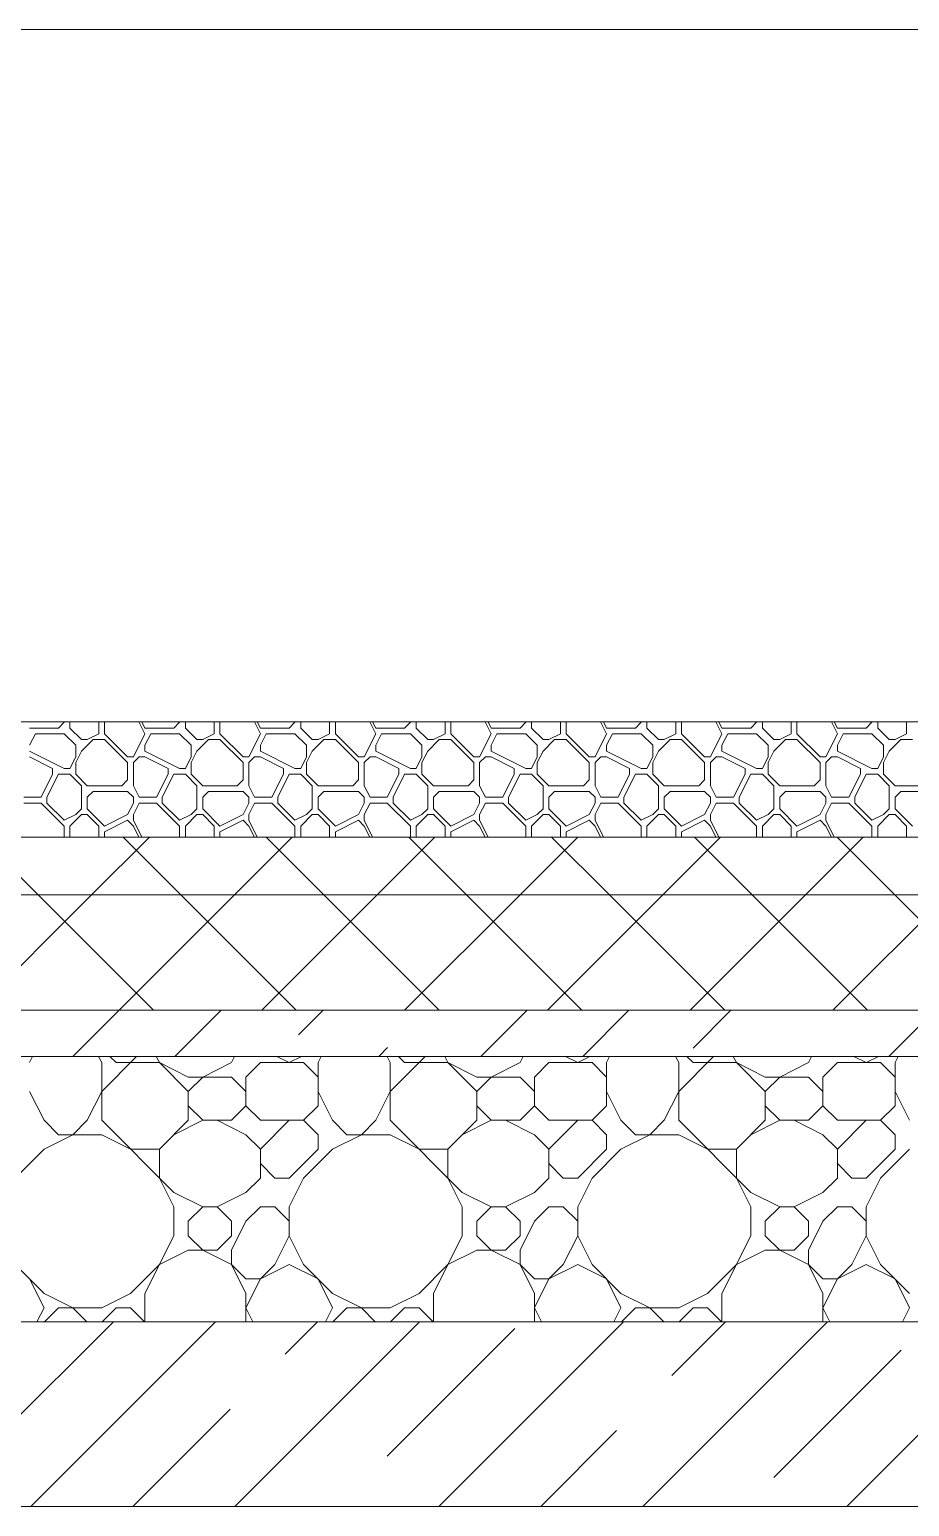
# Model space of a CAD drawing. Header units: millimetres. Extents: x 53645 to 137188, y 78097 to 135533.
# Drawn here: x 98060 to 98823, y 109600 to 110880 of the extents above; entities that cross this region are included whole.
import ezdxf

# ---------------------------------------------------------------- set-up
doc = ezdxf.new("R2010")
doc.units = ezdxf.units.MM
doc.layers.add('hatch', color=7, linetype='Continuous', lineweight=5)
doc.layers.add('Wall2', color=5, linetype='Continuous', lineweight=5)

msp = doc.modelspace()

# ---------------------------------------------------------------- linework, layer by layer
at = {"layer": 'hatch', "color": 251, "ltscale": 100}
for points in [[(98060.2, 110274.6), (98085.2, 110274.6)], [(98085.2, 110274.6), (98090.2, 110279.6)], [(98090.2, 110279.6), (98090.2, 110280)], [(98095.2, 110274.6), (98095.2, 110280)], [(98105.2, 110264.6), (98095.2, 110274.6)], [(98120.2, 110269.6), (98120.2, 110280)], [(98125.2, 110269.6), (98125.2, 110280)], [(98160.2, 110269.6), (98155, 110280)], [(98160.2, 110274.6), (98157.5, 110280)], [(98160.2, 110274.6), (98185.2, 110274.6)], [(98185.2, 110274.6), (98190.2, 110279.6)], [(98190.2, 110279.6), (98190.2, 110280)], [(98195.2, 110274.6), (98195.2, 110280)], [(98205.2, 110264.6), (98195.2, 110274.6)], [(98220.2, 110269.6), (98220.2, 110280)], [(98225.2, 110269.6), (98225.2, 110280)], [(98260.2, 110269.6), (98255, 110280)], [(98260.2, 110274.6), (98257.5, 110280)], [(98260.2, 110274.6), (98285.2, 110274.6)], [(98285.2, 110274.6), (98290.2, 110279.6)], [(98290.2, 110279.6), (98290.2, 110280)], [(98295.2, 110274.6), (98295.2, 110280)], [(98305.2, 110264.6), (98295.2, 110274.6)], [(98320.2, 110269.6), (98320.2, 110280)], [(98325.2, 110269.6), (98325.2, 110280)], [(98360.2, 110269.6), (98355, 110280)], [(98360.2, 110274.6), (98357.5, 110280)], [(98360.2, 110274.6), (98385.2, 110274.6)], [(98385.2, 110274.6), (98390.2, 110279.6)], [(98390.2, 110279.6), (98390.2, 110280)], [(98395.2, 110274.6), (98395.2, 110280)], [(98405.2, 110264.6), (98395.2, 110274.6)], [(98420.2, 110269.6), (98420.2, 110280)], [(98425.2, 110269.6), (98425.2, 110280)], [(98460.2, 110269.6), (98455, 110280)], [(98460.2, 110274.6), (98457.5, 110280)], [(98460.2, 110274.6), (98485.2, 110274.6)], [(98485.2, 110274.6), (98490.2, 110279.6)], [(98490.2, 110279.6), (98490.2, 110280)], [(98495.2, 110274.6), (98495.2, 110280)], [(98505.2, 110264.6), (98495.2, 110274.6)], [(98520.2, 110269.6), (98520.2, 110280)], [(98525.2, 110269.6), (98525.2, 110280)], [(98560.2, 110269.6), (98555, 110280)], [(98560.2, 110274.6), (98557.5, 110280)], [(98560.2, 110274.6), (98585.2, 110274.6)], [(98585.2, 110274.6), (98590.2, 110279.6)], [(98590.2, 110279.6), (98590.2, 110280)], [(98595.2, 110274.6), (98595.2, 110280)], [(98605.2, 110264.6), (98595.2, 110274.6)], [(98620.2, 110269.6), (98620.2, 110280)], [(98625.2, 110269.6), (98625.2, 110280)], [(98660.2, 110269.6), (98655, 110280)], [(98660.2, 110274.6), (98657.5, 110280)], [(98660.2, 110274.6), (98685.2, 110274.6)], [(98685.2, 110274.6), (98690.2, 110279.6)], [(98690.2, 110279.6), (98690.2, 110280)], [(98695.2, 110274.6), (98695.2, 110280)], [(98705.2, 110264.6), (98695.2, 110274.6)], [(98720.2, 110269.6), (98720.2, 110280)], [(98725.2, 110269.6), (98725.2, 110280)], [(98760.2, 110269.6), (98755, 110280)], [(98760.2, 110274.6), (98757.5, 110280)], [(98760.2, 110274.6), (98785.2, 110274.6)], [(98785.2, 110274.6), (98790.2, 110279.6)], [(98790.2, 110279.6), (98790.2, 110280)], [(98795.2, 110274.6), (98795.2, 110280)], [(98805.2, 110264.6), (98795.2, 110274.6)], [(98820.2, 110269.6), (98820.2, 110280)], [(98060.2, 110259.6), (98065.2, 110269.6)], [(98065.2, 110269.6), (98090.2, 110269.6)], [(98100.2, 110259.6), (98090.2, 110269.6)], [(98100.2, 110249.6), (98100.2, 110259.6)], [(98105.2, 110264.6), (98110.2, 110264.6)], [(98105.2, 110254.6), (98115.2, 110264.6)], [(98110.2, 110264.6), (98120.2, 110269.6)], [(98115.2, 110264.6), (98125.2, 110264.6)], [(98145.2, 110249.6), (98125.2, 110269.6)], [(98145.2, 110244.6), (98125.2, 110264.6)], [(98150.2, 110249.6), (98160.2, 110269.6)], [(98160.2, 110259.6), (98165.2, 110269.6)], [(98160.2, 110254.6), (98160.2, 110259.6)], [(98165.2, 110269.6), (98190.2, 110269.6)], [(98200.2, 110259.6), (98190.2, 110269.6)], [(98200.2, 110249.6), (98200.2, 110259.6)], [(98205.2, 110264.6), (98210.2, 110264.6)], [(98205.2, 110254.6), (98215.2, 110264.6)], [(98210.2, 110264.6), (98220.2, 110269.6)], [(98215.2, 110264.6), (98225.2, 110264.6)], [(98245.2, 110249.6), (98225.2, 110269.6)], [(98245.2, 110244.6), (98225.2, 110264.6)], [(98250.2, 110249.6), (98260.2, 110269.6)], [(98260.2, 110259.6), (98265.2, 110269.6)], [(98260.2, 110254.6), (98260.2, 110259.6)], [(98265.2, 110269.6), (98290.2, 110269.6)], [(98300.2, 110259.6), (98290.2, 110269.6)], [(98300.2, 110249.6), (98300.2, 110259.6)], [(98305.2, 110264.6), (98310.2, 110264.6)], [(98305.2, 110254.6), (98315.2, 110264.6)], [(98310.2, 110264.6), (98320.2, 110269.6)], [(98315.2, 110264.6), (98325.2, 110264.6)], [(98345.2, 110249.6), (98325.2, 110269.6)], [(98345.2, 110244.6), (98325.2, 110264.6)], [(98350.2, 110249.6), (98360.2, 110269.6)], [(98360.2, 110259.6), (98365.2, 110269.6)], [(98360.2, 110254.6), (98360.2, 110259.6)], [(98365.2, 110269.6), (98390.2, 110269.6)], [(98400.2, 110259.6), (98390.2, 110269.6)], [(98400.2, 110249.6), (98400.2, 110259.6)], [(98405.2, 110264.6), (98410.2, 110264.6)], [(98405.2, 110254.6), (98415.2, 110264.6)], [(98410.2, 110264.6), (98420.2, 110269.6)], [(98415.2, 110264.6), (98425.2, 110264.6)], [(98445.2, 110249.6), (98425.2, 110269.6)], [(98445.2, 110244.6), (98425.2, 110264.6)], [(98450.2, 110249.6), (98460.2, 110269.6)], [(98460.2, 110259.6), (98465.2, 110269.6)], [(98460.2, 110254.6), (98460.2, 110259.6)], [(98465.2, 110269.6), (98490.2, 110269.6)], [(98500.2, 110259.6), (98490.2, 110269.6)], [(98500.2, 110249.6), (98500.2, 110259.6)], [(98505.2, 110264.6), (98510.2, 110264.6)], [(98505.2, 110254.6), (98515.2, 110264.6)], [(98510.2, 110264.6), (98520.2, 110269.6)], [(98515.2, 110264.6), (98525.2, 110264.6)], [(98545.2, 110249.6), (98525.2, 110269.6)], [(98545.2, 110244.6), (98525.2, 110264.6)], [(98550.2, 110249.6), (98560.2, 110269.6)], [(98560.2, 110259.6), (98565.2, 110269.6)], [(98560.2, 110254.6), (98560.2, 110259.6)], [(98565.2, 110269.6), (98590.2, 110269.6)], [(98600.2, 110259.6), (98590.2, 110269.6)], [(98600.2, 110249.6), (98600.2, 110259.6)], [(98605.2, 110264.6), (98610.2, 110264.6)], [(98605.2, 110254.6), (98615.2, 110264.6)], [(98610.2, 110264.6), (98620.2, 110269.6)], [(98615.2, 110264.6), (98625.2, 110264.6)], [(98645.2, 110249.6), (98625.2, 110269.6)], [(98645.2, 110244.6), (98625.2, 110264.6)], [(98650.2, 110249.6), (98660.2, 110269.6)], [(98660.2, 110259.6), (98665.2, 110269.6)], [(98660.2, 110254.6), (98660.2, 110259.6)], [(98665.2, 110269.6), (98690.2, 110269.6)], [(98700.2, 110259.6), (98690.2, 110269.6)], [(98700.2, 110249.6), (98700.2, 110259.6)], [(98705.2, 110264.6), (98710.2, 110264.6)], [(98705.2, 110254.6), (98715.2, 110264.6)], [(98710.2, 110264.6), (98720.2, 110269.6)], [(98715.2, 110264.6), (98725.2, 110264.6)], [(98745.2, 110249.6), (98725.2, 110269.6)], [(98745.2, 110244.6), (98725.2, 110264.6)], [(98750.2, 110249.6), (98760.2, 110269.6)], [(98760.2, 110259.6), (98765.2, 110269.6)], [(98760.2, 110254.6), (98760.2, 110259.6)], [(98765.2, 110269.6), (98790.2, 110269.6)], [(98800.2, 110259.6), (98790.2, 110269.6)], [(98800.2, 110249.6), (98800.2, 110259.6)], [(98805.2, 110264.6), (98810.2, 110264.6)], [(98805.2, 110254.6), (98815.2, 110264.6)], [(98810.2, 110264.6), (98820.2, 110269.6)], [(98815.2, 110264.6), (98825.2, 110264.6)], [(98090.2, 110239.6), (98060.2, 110254.6)], [(98080.2, 110239.6), (98060.2, 110249.6)], [(98095.2, 110239.6), (98100.2, 110249.6)], [(98095.2, 110239.6), (98100.2, 110249.6)], [(98100.2, 110244.6), (98105.2, 110254.6)], [(98145.2, 110249.6), (98150.2, 110249.6)], [(98150.2, 110244.6), (98155.2, 110249.6)], [(98155.2, 110249.6), (98160.2, 110249.6)], [(98190.2, 110239.6), (98160.2, 110254.6)], [(98180.2, 110239.6), (98160.2, 110249.6)], [(98195.2, 110239.6), (98200.2, 110249.6)], [(98195.2, 110239.6), (98200.2, 110249.6)], [(98200.2, 110244.6), (98205.2, 110254.6)], [(98245.2, 110249.6), (98250.2, 110249.6)], [(98250.2, 110244.6), (98255.2, 110249.6)], [(98255.2, 110249.6), (98260.2, 110249.6)], [(98290.2, 110239.6), (98260.2, 110254.6)], [(98280.2, 110239.6), (98260.2, 110249.6)], [(98295.2, 110239.6), (98300.2, 110249.6)], [(98295.2, 110239.6), (98300.2, 110249.6)], [(98300.2, 110244.6), (98305.2, 110254.6)], [(98345.2, 110249.6), (98350.2, 110249.6)], [(98350.2, 110244.6), (98355.2, 110249.6)], [(98355.2, 110249.6), (98360.2, 110249.6)], [(98390.2, 110239.6), (98360.2, 110254.6)], [(98380.2, 110239.6), (98360.2, 110249.6)], [(98395.2, 110239.6), (98400.2, 110249.6)], [(98395.2, 110239.6), (98400.2, 110249.6)], [(98400.2, 110244.6), (98405.2, 110254.6)], [(98445.2, 110249.6), (98450.2, 110249.6)], [(98450.2, 110244.6), (98455.2, 110249.6)], [(98455.2, 110249.6), (98460.2, 110249.6)], [(98490.2, 110239.6), (98460.2, 110254.6)], [(98480.2, 110239.6), (98460.2, 110249.6)], [(98495.2, 110239.6), (98500.2, 110249.6)], [(98495.2, 110239.6), (98500.2, 110249.6)], [(98500.2, 110244.6), (98505.2, 110254.6)], [(98545.2, 110249.6), (98550.2, 110249.6)], [(98550.2, 110244.6), (98555.2, 110249.6)], [(98555.2, 110249.6), (98560.2, 110249.6)], [(98590.2, 110239.6), (98560.2, 110254.6)], [(98580.2, 110239.6), (98560.2, 110249.6)], [(98595.2, 110239.6), (98600.2, 110249.6)], [(98595.2, 110239.6), (98600.2, 110249.6)], [(98600.2, 110244.6), (98605.2, 110254.6)], [(98645.2, 110249.6), (98650.2, 110249.6)], [(98650.2, 110244.6), (98655.2, 110249.6)], [(98655.2, 110249.6), (98660.2, 110249.6)], [(98690.2, 110239.6), (98660.2, 110254.6)], [(98680.2, 110239.6), (98660.2, 110249.6)], [(98695.2, 110239.6), (98700.2, 110249.6)], [(98695.2, 110239.6), (98700.2, 110249.6)], [(98700.2, 110244.6), (98705.2, 110254.6)], [(98745.2, 110249.6), (98750.2, 110249.6)], [(98750.2, 110244.6), (98755.2, 110249.6)], [(98755.2, 110249.6), (98760.2, 110249.6)], [(98790.2, 110239.6), (98760.2, 110254.6)], [(98780.2, 110239.6), (98760.2, 110249.6)], [(98795.2, 110239.6), (98800.2, 110249.6)], [(98795.2, 110239.6), (98800.2, 110249.6)], [(98800.2, 110244.6), (98805.2, 110254.6)], [(98070.2, 110214.6), (98080.2, 110234.6)], [(98075.2, 110214.6), (98085.2, 110234.6)], [(98080.2, 110234.6), (98080.2, 110239.6)], [(98085.2, 110234.6), (98095.2, 110234.6)], [(98090.2, 110239.6), (98095.2, 110239.6)], [(98105.2, 110224.6), (98095.2, 110234.6)], [(98100.2, 110234.6), (98100.2, 110244.6)], [(98110.2, 110224.6), (98100.2, 110234.6)], [(98145.2, 110229.6), (98145.2, 110244.6)], [(98150.2, 110224.6), (98150.2, 110244.6)], [(98170.2, 110214.6), (98180.2, 110234.6)], [(98175.2, 110214.6), (98185.2, 110234.6)], [(98180.2, 110234.6), (98180.2, 110239.6)], [(98185.2, 110234.6), (98195.2, 110234.6)], [(98190.2, 110239.6), (98195.2, 110239.6)], [(98205.2, 110224.6), (98195.2, 110234.6)], [(98200.2, 110234.6), (98200.2, 110244.6)], [(98210.2, 110224.6), (98200.2, 110234.6)], [(98245.2, 110229.6), (98245.2, 110244.6)], [(98250.2, 110224.6), (98250.2, 110244.6)], [(98270.2, 110214.6), (98280.2, 110234.6)], [(98275.2, 110214.6), (98285.2, 110234.6)], [(98280.2, 110234.6), (98280.2, 110239.6)], [(98285.2, 110234.6), (98295.2, 110234.6)], [(98290.2, 110239.6), (98295.2, 110239.6)], [(98305.2, 110224.6), (98295.2, 110234.6)], [(98300.2, 110234.6), (98300.2, 110244.6)], [(98310.2, 110224.6), (98300.2, 110234.6)], [(98345.2, 110229.6), (98345.2, 110244.6)], [(98350.2, 110224.6), (98350.2, 110244.6)], [(98370.2, 110214.6), (98380.2, 110234.6)], [(98375.2, 110214.6), (98385.2, 110234.6)], [(98380.2, 110234.6), (98380.2, 110239.6)], [(98385.2, 110234.6), (98395.2, 110234.6)], [(98390.2, 110239.6), (98395.2, 110239.6)], [(98405.2, 110224.6), (98395.2, 110234.6)], [(98400.2, 110234.6), (98400.2, 110244.6)], [(98410.2, 110224.6), (98400.2, 110234.6)], [(98445.2, 110229.6), (98445.2, 110244.6)], [(98450.2, 110224.6), (98450.2, 110244.6)], [(98470.2, 110214.6), (98480.2, 110234.6)], [(98475.2, 110214.6), (98485.2, 110234.6)], [(98480.2, 110234.6), (98480.2, 110239.6)], [(98485.2, 110234.6), (98495.2, 110234.6)], [(98490.2, 110239.6), (98495.2, 110239.6)], [(98505.2, 110224.6), (98495.2, 110234.6)], [(98500.2, 110234.6), (98500.2, 110244.6)], [(98510.2, 110224.6), (98500.2, 110234.6)], [(98545.2, 110229.6), (98545.2, 110244.6)], [(98550.2, 110224.6), (98550.2, 110244.6)], [(98570.2, 110214.6), (98580.2, 110234.6)], [(98575.2, 110214.6), (98585.2, 110234.6)], [(98580.2, 110234.6), (98580.2, 110239.6)], [(98585.2, 110234.6), (98595.2, 110234.6)], [(98590.2, 110239.6), (98595.2, 110239.6)], [(98605.2, 110224.6), (98595.2, 110234.6)], [(98600.2, 110234.6), (98600.2, 110244.6)], [(98610.2, 110224.6), (98600.2, 110234.6)], [(98645.2, 110229.6), (98645.2, 110244.6)], [(98650.2, 110224.6), (98650.2, 110244.6)], [(98670.2, 110214.6), (98680.2, 110234.6)], [(98675.2, 110214.6), (98685.2, 110234.6)], [(98680.2, 110234.6), (98680.2, 110239.6)], [(98685.2, 110234.6), (98695.2, 110234.6)], [(98690.2, 110239.6), (98695.2, 110239.6)], [(98705.2, 110224.6), (98695.2, 110234.6)], [(98700.2, 110234.6), (98700.2, 110244.6)], [(98710.2, 110224.6), (98700.2, 110234.6)], [(98745.2, 110229.6), (98745.2, 110244.6)], [(98750.2, 110224.6), (98750.2, 110244.6)], [(98770.2, 110214.6), (98780.2, 110234.6)], [(98775.2, 110214.6), (98785.2, 110234.6)], [(98780.2, 110234.6), (98780.2, 110239.6)], [(98785.2, 110234.6), (98795.2, 110234.6)], [(98790.2, 110239.6), (98795.2, 110239.6)], [(98805.2, 110224.6), (98795.2, 110234.6)], [(98800.2, 110234.6), (98800.2, 110244.6)], [(98810.2, 110224.6), (98800.2, 110234.6)], [(98105.2, 110204.6), (98105.2, 110224.6)], [(98110.2, 110224.6), (98140.2, 110224.6)], [(98140.2, 110224.6), (98145.2, 110229.6)], [(98155.2, 110214.6), (98150.2, 110224.6)], [(98205.2, 110204.6), (98205.2, 110224.6)], [(98210.2, 110224.6), (98240.2, 110224.6)], [(98240.2, 110224.6), (98245.2, 110229.6)], [(98255.2, 110214.6), (98250.2, 110224.6)], [(98305.2, 110204.6), (98305.2, 110224.6)], [(98310.2, 110224.6), (98340.2, 110224.6)], [(98340.2, 110224.6), (98345.2, 110229.6)], [(98355.2, 110214.6), (98350.2, 110224.6)], [(98405.2, 110204.6), (98405.2, 110224.6)], [(98410.2, 110224.6), (98440.2, 110224.6)], [(98440.2, 110224.6), (98445.2, 110229.6)], [(98455.2, 110214.6), (98450.2, 110224.6)], [(98505.2, 110204.6), (98505.2, 110224.6)], [(98510.2, 110224.6), (98540.2, 110224.6)], [(98540.2, 110224.6), (98545.2, 110229.6)], [(98555.2, 110214.6), (98550.2, 110224.6)], [(98605.2, 110204.6), (98605.2, 110224.6)], [(98610.2, 110224.6), (98640.2, 110224.6)], [(98640.2, 110224.6), (98645.2, 110229.6)], [(98655.2, 110214.6), (98650.2, 110224.6)], [(98705.2, 110204.6), (98705.2, 110224.6)], [(98710.2, 110224.6), (98740.2, 110224.6)], [(98740.2, 110224.6), (98745.2, 110229.6)], [(98755.2, 110214.6), (98750.2, 110224.6)], [(98805.2, 110204.6), (98805.2, 110224.6)], [(98810.2, 110224.6), (98840.2, 110224.6)], [(98055.2, 110214.6), (98070.2, 110214.6)], [(98055.2, 110209.6), (98070.2, 110209.6)], [(98090.2, 110189.6), (98070.2, 110209.6)], [(98075.2, 110209.6), (98075.2, 110214.6)], [(98090.2, 110194.6), (98075.2, 110209.6)], [(98110.2, 110214.6), (98115.2, 110219.6)], [(98110.2, 110204.6), (98110.2, 110214.6)], [(98115.2, 110219.6), (98145.2, 110219.6)], [(98150.2, 110214.6), (98145.2, 110219.6)], [(98145.2, 110199.6), (98150.2, 110209.6)], [(98150.2, 110209.6), (98150.2, 110214.6)], [(98150.2, 110199.6), (98155.2, 110209.6)], [(98155.2, 110214.6), (98170.2, 110214.6)], [(98155.2, 110209.6), (98170.2, 110209.6)], [(98190.2, 110189.6), (98170.2, 110209.6)], [(98175.2, 110209.6), (98175.2, 110214.6)], [(98190.2, 110194.6), (98175.2, 110209.6)], [(98210.2, 110214.6), (98215.2, 110219.6)], [(98210.2, 110204.6), (98210.2, 110214.6)], [(98215.2, 110219.6), (98245.2, 110219.6)], [(98250.2, 110214.6), (98245.2, 110219.6)], [(98245.2, 110199.6), (98250.2, 110209.6)], [(98250.2, 110209.6), (98250.2, 110214.6)], [(98250.2, 110199.6), (98255.2, 110209.6)], [(98255.2, 110214.6), (98270.2, 110214.6)], [(98255.2, 110209.6), (98270.2, 110209.6)], [(98290.2, 110189.6), (98270.2, 110209.6)], [(98275.2, 110209.6), (98275.2, 110214.6)], [(98290.2, 110194.6), (98275.2, 110209.6)], [(98310.2, 110214.6), (98315.2, 110219.6)], [(98310.2, 110204.6), (98310.2, 110214.6)], [(98315.2, 110219.6), (98345.2, 110219.6)], [(98350.2, 110214.6), (98345.2, 110219.6)], [(98345.2, 110199.6), (98350.2, 110209.6)], [(98350.2, 110209.6), (98350.2, 110214.6)], [(98350.2, 110199.6), (98355.2, 110209.6)], [(98355.2, 110214.6), (98370.2, 110214.6)], [(98355.2, 110209.6), (98370.2, 110209.6)], [(98390.2, 110189.6), (98370.2, 110209.6)], [(98375.2, 110209.6), (98375.2, 110214.6)], [(98390.2, 110194.6), (98375.2, 110209.6)], [(98410.2, 110214.6), (98415.2, 110219.6)], [(98410.2, 110204.6), (98410.2, 110214.6)], [(98415.2, 110219.6), (98445.2, 110219.6)], [(98450.2, 110214.6), (98445.2, 110219.6)], [(98445.2, 110199.6), (98450.2, 110209.6)], [(98450.2, 110209.6), (98450.2, 110214.6)], [(98450.2, 110199.6), (98455.2, 110209.6)], [(98455.2, 110214.6), (98470.2, 110214.6)], [(98455.2, 110209.6), (98470.2, 110209.6)], [(98490.2, 110189.6), (98470.2, 110209.6)], [(98475.2, 110209.6), (98475.2, 110214.6)], [(98490.2, 110194.6), (98475.2, 110209.6)], [(98510.2, 110214.6), (98515.2, 110219.6)], [(98510.2, 110204.6), (98510.2, 110214.6)], [(98515.2, 110219.6), (98545.2, 110219.6)], [(98550.2, 110214.6), (98545.2, 110219.6)], [(98545.2, 110199.6), (98550.2, 110209.6)], [(98550.2, 110209.6), (98550.2, 110214.6)], [(98550.2, 110199.6), (98555.2, 110209.6)], [(98555.2, 110214.6), (98570.2, 110214.6)], [(98555.2, 110209.6), (98570.2, 110209.6)], [(98590.2, 110189.6), (98570.2, 110209.6)], [(98575.2, 110209.6), (98575.2, 110214.6)], [(98590.2, 110194.6), (98575.2, 110209.6)], [(98610.2, 110214.6), (98615.2, 110219.6)], [(98610.2, 110204.6), (98610.2, 110214.6)], [(98615.2, 110219.6), (98645.2, 110219.6)], [(98650.2, 110214.6), (98645.2, 110219.6)], [(98645.2, 110199.6), (98650.2, 110209.6)], [(98650.2, 110209.6), (98650.2, 110214.6)], [(98650.2, 110199.6), (98655.2, 110209.6)], [(98655.2, 110214.6), (98670.2, 110214.6)], [(98655.2, 110209.6), (98670.2, 110209.6)], [(98690.2, 110189.6), (98670.2, 110209.6)], [(98675.2, 110209.6), (98675.2, 110214.6)], [(98690.2, 110194.6), (98675.2, 110209.6)], [(98710.2, 110214.6), (98715.2, 110219.6)], [(98710.2, 110204.6), (98710.2, 110214.6)], [(98715.2, 110219.6), (98745.2, 110219.6)], [(98750.2, 110214.6), (98745.2, 110219.6)], [(98745.2, 110199.6), (98750.2, 110209.6)], [(98750.2, 110209.6), (98750.2, 110214.6)], [(98750.2, 110199.6), (98755.2, 110209.6)], [(98755.2, 110214.6), (98770.2, 110214.6)], [(98755.2, 110209.6), (98770.2, 110209.6)], [(98790.2, 110189.6), (98770.2, 110209.6)], [(98775.2, 110209.6), (98775.2, 110214.6)], [(98790.2, 110194.6), (98775.2, 110209.6)], [(98810.2, 110214.6), (98815.2, 110219.6)], [(98810.2, 110204.6), (98810.2, 110214.6)], [(98815.2, 110219.6), (98845.2, 110219.6)], [(98090.2, 110194.6), (98100.2, 110199.6)], [(98095.2, 110189.6), (98105.2, 110199.6)], [(98100.2, 110199.6), (98105.2, 110204.6)], [(98105.2, 110199.6), (98110.2, 110199.6)], [(98125.2, 110189.6), (98110.2, 110204.6)], [(98120.2, 110189.6), (98110.2, 110199.6)], [(98125.2, 110189.6), (98145.2, 110199.6)], [(98150.2, 110194.6), (98150.2, 110199.6)], [(98190.2, 110194.6), (98200.2, 110199.6)], [(98195.2, 110189.6), (98205.2, 110199.6)], [(98200.2, 110199.6), (98205.2, 110204.6)], [(98205.2, 110199.6), (98210.2, 110199.6)], [(98225.2, 110189.6), (98210.2, 110204.6)], [(98220.2, 110189.6), (98210.2, 110199.6)], [(98225.2, 110189.6), (98245.2, 110199.6)], [(98250.2, 110194.6), (98250.2, 110199.6)], [(98290.2, 110194.6), (98300.2, 110199.6)], [(98295.2, 110189.6), (98305.2, 110199.6)], [(98300.2, 110199.6), (98305.2, 110204.6)], [(98305.2, 110199.6), (98310.2, 110199.6)], [(98325.2, 110189.6), (98310.2, 110204.6)], [(98320.2, 110189.6), (98310.2, 110199.6)], [(98325.2, 110189.6), (98345.2, 110199.6)], [(98350.2, 110194.6), (98350.2, 110199.6)], [(98390.2, 110194.6), (98400.2, 110199.6)], [(98395.2, 110189.6), (98405.2, 110199.6)], [(98400.2, 110199.6), (98405.2, 110204.6)], [(98405.2, 110199.6), (98410.2, 110199.6)], [(98425.2, 110189.6), (98410.2, 110204.6)], [(98420.2, 110189.6), (98410.2, 110199.6)], [(98425.2, 110189.6), (98445.2, 110199.6)], [(98450.2, 110194.6), (98450.2, 110199.6)], [(98490.2, 110194.6), (98500.2, 110199.6)], [(98495.2, 110189.6), (98505.2, 110199.6)], [(98500.2, 110199.6), (98505.2, 110204.6)], [(98505.2, 110199.6), (98510.2, 110199.6)], [(98525.2, 110189.6), (98510.2, 110204.6)], [(98520.2, 110189.6), (98510.2, 110199.6)], [(98525.2, 110189.6), (98545.2, 110199.6)], [(98550.2, 110194.6), (98550.2, 110199.6)], [(98590.2, 110194.6), (98600.2, 110199.6)], [(98595.2, 110189.6), (98605.2, 110199.6)], [(98600.2, 110199.6), (98605.2, 110204.6)], [(98605.2, 110199.6), (98610.2, 110199.6)], [(98625.2, 110189.6), (98610.2, 110204.6)], [(98620.2, 110189.6), (98610.2, 110199.6)], [(98625.2, 110189.6), (98645.2, 110199.6)], [(98650.2, 110194.6), (98650.2, 110199.6)], [(98690.2, 110194.6), (98700.2, 110199.6)], [(98695.2, 110189.6), (98705.2, 110199.6)], [(98700.2, 110199.6), (98705.2, 110204.6)], [(98705.2, 110199.6), (98710.2, 110199.6)], [(98725.2, 110189.6), (98710.2, 110204.6)], [(98720.2, 110189.6), (98710.2, 110199.6)], [(98725.2, 110189.6), (98745.2, 110199.6)], [(98750.2, 110194.6), (98750.2, 110199.6)], [(98790.2, 110194.6), (98800.2, 110199.6)], [(98795.2, 110189.6), (98805.2, 110199.6)], [(98800.2, 110199.6), (98805.2, 110204.6)], [(98805.2, 110199.6), (98810.2, 110199.6)], [(98825.2, 110189.6), (98810.2, 110204.6)], [(98820.2, 110189.6), (98810.2, 110199.6)], [(98090.2, 110180), (98090.2, 110189.6)], [(98095.2, 110180), (98095.2, 110189.6)], [(98120.2, 110180), (98120.2, 110189.6)], [(98125.2, 110184.6), (98145.2, 110194.6)], [(98125.2, 110180), (98125.2, 110184.6)], [(98150.2, 110189.6), (98145.2, 110194.6)], [(98157.5, 110180), (98150.2, 110194.6)], [(98155, 110180), (98150.2, 110189.6)], [(98190.2, 110180), (98190.2, 110189.6)], [(98195.2, 110180), (98195.2, 110189.6)], [(98220.2, 110180), (98220.2, 110189.6)], [(98225.2, 110184.6), (98245.2, 110194.6)], [(98225.2, 110180), (98225.2, 110184.6)], [(98250.2, 110189.6), (98245.2, 110194.6)], [(98257.5, 110180), (98250.2, 110194.6)], [(98255, 110180), (98250.2, 110189.6)], [(98290.2, 110180), (98290.2, 110189.6)], [(98295.2, 110180), (98295.2, 110189.6)], [(98320.2, 110180), (98320.2, 110189.6)], [(98325.2, 110184.6), (98345.2, 110194.6)], [(98325.2, 110180), (98325.2, 110184.6)], [(98350.2, 110189.6), (98345.2, 110194.6)], [(98357.5, 110180), (98350.2, 110194.6)], [(98355, 110180), (98350.2, 110189.6)], [(98390.2, 110180), (98390.2, 110189.6)], [(98395.2, 110180), (98395.2, 110189.6)], [(98420.2, 110180), (98420.2, 110189.6)], [(98425.2, 110184.6), (98445.2, 110194.6)], [(98425.2, 110180), (98425.2, 110184.6)], [(98450.2, 110189.6), (98445.2, 110194.6)], [(98457.5, 110180), (98450.2, 110194.6)], [(98455, 110180), (98450.2, 110189.6)], [(98490.2, 110180), (98490.2, 110189.6)], [(98495.2, 110180), (98495.2, 110189.6)], [(98520.2, 110180), (98520.2, 110189.6)], [(98525.2, 110184.6), (98545.2, 110194.6)], [(98525.2, 110180), (98525.2, 110184.6)], [(98550.2, 110189.6), (98545.2, 110194.6)], [(98557.5, 110180), (98550.2, 110194.6)], [(98555, 110180), (98550.2, 110189.6)], [(98590.2, 110180), (98590.2, 110189.6)], [(98595.2, 110180), (98595.2, 110189.6)], [(98620.2, 110180), (98620.2, 110189.6)], [(98625.2, 110184.6), (98645.2, 110194.6)], [(98625.2, 110180), (98625.2, 110184.6)], [(98650.2, 110189.6), (98645.2, 110194.6)], [(98657.5, 110180), (98650.2, 110194.6)], [(98655, 110180), (98650.2, 110189.6)], [(98690.2, 110180), (98690.2, 110189.6)], [(98695.2, 110180), (98695.2, 110189.6)], [(98720.2, 110180), (98720.2, 110189.6)], [(98725.2, 110184.6), (98745.2, 110194.6)], [(98725.2, 110180), (98725.2, 110184.6)], [(98750.2, 110189.6), (98745.2, 110194.6)], [(98757.5, 110180), (98750.2, 110194.6)], [(98755, 110180), (98750.2, 110189.6)], [(98790.2, 110180), (98790.2, 110189.6)], [(98795.2, 110180), (98795.2, 110189.6)], [(98820.2, 110180), (98820.2, 110189.6)], [(100108.8, 110180), (91278.8, 110180)], [(91278.8, 110180), (100108.8, 110180)], [(100108.8, 110130), (91278.8, 110130)], [(91278.8, 110130), (100108.8, 110130)], [(100108.8, 110030), (91278.8, 110030)], [(91278.8, 110030), (100108.8, 110030)], [(100108.8, 109990), (91278.8, 109990)], [(91278.8, 109990), (100108.8, 109990)], [(91368.8, 109760), (100018.8, 109760)], [(100108.8, 109760), (96418.8, 109760)]]:
    msp.add_lwpolyline(points, dxfattribs=at)
at = {"layer": 'hatch', "color": 251, "lineweight": 5, "ltscale": 100}
for points in [[(98067.6, 110130), (98017.6, 110180)], [(98114, 110130), (98164, 110180)], [(98191.3, 110130), (98141.3, 110180)], [(98237.7, 110130), (98287.7, 110180)], [(98315.1, 110130), (98265.1, 110180)], [(98361.4, 110130), (98411.4, 110180)], [(98438.8, 110130), (98388.8, 110180)], [(98485.2, 110130), (98535.2, 110180)], [(98562.6, 110130), (98512.6, 110180)], [(98608.9, 110130), (98658.9, 110180)], [(98686.3, 110130), (98636.3, 110180)], [(98732.7, 110130), (98782.7, 110180)], [(98810, 110130), (98760, 110180)]]:
    msp.add_lwpolyline(points, dxfattribs=at)
at = {"layer": 'hatch', "color": 251, "lineweight": 9, "ltscale": 100}
for points in [[(98014, 110030), (98114, 110130)], [(98167.6, 110030), (98067.6, 110130)], [(98137.7, 110030), (98237.7, 110130)], [(98291.3, 110030), (98191.3, 110130)], [(98261.4, 110030), (98361.4, 110130)], [(98415.1, 110030), (98315.1, 110130)], [(98385.2, 110030), (98485.2, 110130)], [(98538.8, 110030), (98438.8, 110130)], [(98508.9, 110030), (98608.9, 110130)], [(98662.6, 110030), (98562.6, 110130)], [(98632.7, 110030), (98732.7, 110130)], [(98786.3, 110030), (98686.3, 110130)], [(98756.4, 110030), (98856.4, 110130)], [(98910, 110030), (98810, 110130)], [(98097.7, 109990), (98137.7, 110030)], [(98186.1, 109990), (98226.1, 110030)], [(98293.2, 110008.7), (98314.5, 110030)], [(98451.3, 109990), (98491.3, 110030)], [(98539.6, 109990), (98579.6, 110030)], [(98635.2, 109997.2), (98668, 110030)], [(98804.8, 109990), (98837.6, 110022.8)], [(98362.9, 109990), (98370.5, 109997.6)], [(98060.2, 109984.6), (98062.8, 109990)], [(98122.7, 109984.6), (98120, 109990)], [(98122.7, 109959.6), (98153, 109990)], [(98122.7, 109934.6), (98122.7, 109984.6)], [(98135.2, 109984.6), (98129.8, 109990)], [(98135.2, 109984.6), (98172.7, 109984.6)], [(98172.7, 109984.6), (98170, 109990)], [(98197.7, 109959.6), (98172.7, 109984.6)], [(98197.7, 109972.1), (98172.7, 109984.6)], [(98210.2, 109972.1), (98235.2, 109984.6)], [(98235.2, 109984.6), (98237.8, 109990)], [(98247.7, 109972.1), (98260.2, 109984.6)], [(98260.2, 109984.6), (98297.7, 109984.6)], [(98285.2, 109984.6), (98274.5, 109990)], [(98285.2, 109984.6), (98295.8, 109990)], [(98310.2, 109972.1), (98297.7, 109984.6)], [(98310.2, 109984.6), (98312.8, 109990)], [(98310.2, 109947.1), (98310.2, 109984.6)], [(98372.7, 109984.6), (98370, 109990)], [(98372.7, 109959.6), (98403, 109990)], [(98372.7, 109934.6), (98372.7, 109984.6)], [(98385.2, 109984.6), (98379.8, 109990)], [(98385.2, 109984.6), (98422.7, 109984.6)], [(98422.7, 109984.6), (98420, 109990)], [(98447.7, 109959.6), (98422.7, 109984.6)], [(98447.7, 109972.1), (98422.7, 109984.6)], [(98460.2, 109972.1), (98485.2, 109984.6)], [(98485.2, 109984.6), (98487.8, 109990)], [(98497.7, 109972.1), (98510.2, 109984.6)], [(98510.2, 109984.6), (98547.7, 109984.6)], [(98535.2, 109984.6), (98524.5, 109990)], [(98535.2, 109984.6), (98545.8, 109990)], [(98560.2, 109972.1), (98547.7, 109984.6)], [(98560.2, 109984.6), (98562.8, 109990)], [(98560.2, 109947.1), (98560.2, 109984.6)], [(98622.7, 109984.6), (98620, 109990)], [(98622.7, 109959.6), (98653, 109990)], [(98622.7, 109934.6), (98622.7, 109984.6)], [(98635.2, 109984.6), (98629.8, 109990)], [(98635.2, 109984.6), (98672.7, 109984.6)], [(98672.7, 109984.6), (98670, 109990)], [(98697.7, 109959.6), (98672.7, 109984.6)], [(98697.7, 109972.1), (98672.7, 109984.6)], [(98710.2, 109972.1), (98735.2, 109984.6)], [(98735.2, 109984.6), (98737.8, 109990)], [(98747.7, 109972.1), (98760.2, 109984.6)], [(98760.2, 109984.6), (98797.7, 109984.6)], [(98785.2, 109984.6), (98774.5, 109990)], [(98785.2, 109984.6), (98795.8, 109990)], [(98810.2, 109972.1), (98797.7, 109984.6)], [(98810.2, 109984.6), (98812.8, 109990)], [(98810.2, 109947.1), (98810.2, 109984.6)], [(98197.7, 109972.1), (98235.2, 109972.1)], [(98197.7, 109959.6), (98210.2, 109972.1)], [(98247.7, 109959.6), (98235.2, 109972.1)], [(98247.7, 109947.1), (98247.7, 109972.1)], [(98447.7, 109972.1), (98485.2, 109972.1)], [(98447.7, 109959.6), (98460.2, 109972.1)], [(98497.7, 109959.6), (98485.2, 109972.1)], [(98497.7, 109947.1), (98497.7, 109972.1)], [(98697.7, 109972.1), (98735.2, 109972.1)], [(98697.7, 109959.6), (98710.2, 109972.1)], [(98747.7, 109959.6), (98735.2, 109972.1)], [(98747.7, 109947.1), (98747.7, 109972.1)], [(98072.7, 109934.6), (98060.2, 109959.6)], [(98110.2, 109934.6), (98122.7, 109959.6)], [(98197.7, 109934.6), (98197.7, 109959.6)], [(98322.7, 109934.6), (98310.2, 109959.6)], [(98360.2, 109934.6), (98372.7, 109959.6)], [(98447.7, 109934.6), (98447.7, 109959.6)], [(98572.7, 109934.6), (98560.2, 109959.6)], [(98610.2, 109934.6), (98622.7, 109959.6)], [(98697.7, 109934.6), (98697.7, 109959.6)], [(98822.7, 109934.6), (98810.2, 109959.6)], [(98210.2, 109934.6), (98197.7, 109947.1)], [(98235.2, 109934.6), (98247.7, 109947.1)], [(98260.2, 109934.6), (98247.7, 109947.1)], [(98297.7, 109934.6), (98310.2, 109947.1)], [(98460.2, 109934.6), (98447.7, 109947.1)], [(98485.2, 109934.6), (98497.7, 109947.1)], [(98510.2, 109934.6), (98497.7, 109947.1)], [(98547.7, 109934.6), (98560.2, 109947.1)], [(98710.2, 109934.6), (98697.7, 109947.1)], [(98735.2, 109934.6), (98747.7, 109947.1)], [(98760.2, 109934.6), (98747.7, 109947.1)], [(98797.7, 109934.6), (98810.2, 109947.1)], [(98085.2, 109922.1), (98072.7, 109934.6)], [(98097.7, 109922.1), (98110.2, 109934.6)], [(98185.2, 109872.1), (98122.7, 109934.6)], [(98172.7, 109909.6), (98197.7, 109934.6)], [(98185.2, 109922.1), (98210.2, 109934.6)], [(98210.2, 109934.6), (98235.2, 109934.6)], [(98247.7, 109922.1), (98222.7, 109934.6)], [(98260.2, 109934.6), (98297.7, 109934.6)], [(98260.2, 109909.6), (98285.2, 109934.6)], [(98310.2, 109922.1), (98297.7, 109934.6)], [(98335.2, 109922.1), (98322.7, 109934.6)], [(98347.7, 109922.1), (98360.2, 109934.6)], [(98435.2, 109872.1), (98372.7, 109934.6)], [(98422.7, 109909.6), (98447.7, 109934.6)], [(98435.2, 109922.1), (98460.2, 109934.6)], [(98460.2, 109934.6), (98485.2, 109934.6)], [(98497.7, 109922.1), (98472.7, 109934.6)], [(98510.2, 109934.6), (98547.7, 109934.6)], [(98510.2, 109909.6), (98535.2, 109934.6)], [(98560.2, 109922.1), (98547.7, 109934.6)], [(98585.2, 109922.1), (98572.7, 109934.6)], [(98597.7, 109922.1), (98610.2, 109934.6)], [(98685.2, 109872.1), (98622.7, 109934.6)], [(98672.7, 109909.6), (98697.7, 109934.6)], [(98685.2, 109922.1), (98710.2, 109934.6)], [(98710.2, 109934.6), (98735.2, 109934.6)], [(98747.7, 109922.1), (98722.7, 109934.6)], [(98760.2, 109934.6), (98797.7, 109934.6)], [(98760.2, 109909.6), (98785.2, 109934.6)], [(98810.2, 109922.1), (98797.7, 109934.6)], [(98072.7, 109909.6), (98097.7, 109922.1)], [(98085.2, 109922.1), (98122.7, 109922.1)], [(98147.7, 109909.6), (98122.7, 109922.1)], [(98260.2, 109909.6), (98247.7, 109922.1)], [(98310.2, 109909.6), (98310.2, 109922.1)], [(98322.7, 109909.6), (98347.7, 109922.1)], [(98335.2, 109922.1), (98372.7, 109922.1)], [(98397.7, 109909.6), (98372.7, 109922.1)], [(98510.2, 109909.6), (98497.7, 109922.1)], [(98560.2, 109909.6), (98560.2, 109922.1)], [(98572.7, 109909.6), (98597.7, 109922.1)], [(98585.2, 109922.1), (98622.7, 109922.1)], [(98647.7, 109909.6), (98622.7, 109922.1)], [(98760.2, 109909.6), (98747.7, 109922.1)], [(98810.2, 109909.6), (98810.2, 109922.1)], [(98047.7, 109884.6), (98072.7, 109909.6)], [(98147.7, 109909.6), (98172.7, 109909.6)], [(98172.7, 109884.6), (98172.7, 109909.6)], [(98260.2, 109884.6), (98260.2, 109909.6)], [(98285.2, 109884.6), (98310.2, 109909.6)], [(98297.7, 109884.6), (98322.7, 109909.6)], [(98397.7, 109909.6), (98422.7, 109909.6)], [(98422.7, 109884.6), (98422.7, 109909.6)], [(98510.2, 109884.6), (98510.2, 109909.6)], [(98535.2, 109884.6), (98560.2, 109909.6)], [(98547.7, 109884.6), (98572.7, 109909.6)], [(98647.7, 109909.6), (98672.7, 109909.6)], [(98672.7, 109884.6), (98672.7, 109909.6)], [(98760.2, 109884.6), (98760.2, 109909.6)], [(98785.2, 109884.6), (98810.2, 109909.6)], [(98797.7, 109884.6), (98822.7, 109909.6)], [(98272.7, 109884.6), (98260.2, 109897.1)], [(98522.7, 109884.6), (98510.2, 109897.1)], [(98772.7, 109884.6), (98760.2, 109897.1)], [(98185.2, 109859.6), (98172.7, 109884.6)], [(98247.7, 109872.1), (98260.2, 109884.6)], [(98272.7, 109884.6), (98285.2, 109884.6)], [(98297.7, 109884.6), (98285.2, 109859.6)], [(98435.2, 109859.6), (98422.7, 109884.6)], [(98497.7, 109872.1), (98510.2, 109884.6)], [(98522.7, 109884.6), (98535.2, 109884.6)], [(98547.7, 109884.6), (98535.2, 109859.6)], [(98685.2, 109859.6), (98672.7, 109884.6)], [(98747.7, 109872.1), (98760.2, 109884.6)], [(98772.7, 109884.6), (98785.2, 109884.6)], [(98797.7, 109884.6), (98785.2, 109859.6)], [(98210.2, 109859.6), (98185.2, 109872.1)], [(98222.7, 109859.6), (98247.7, 109872.1)], [(98460.2, 109859.6), (98435.2, 109872.1)], [(98472.7, 109859.6), (98497.7, 109872.1)], [(98710.2, 109859.6), (98685.2, 109872.1)], [(98722.7, 109859.6), (98747.7, 109872.1)], [(98185.2, 109834.6), (98185.2, 109859.6)], [(98197.7, 109847.1), (98210.2, 109859.6)], [(98210.2, 109859.6), (98222.7, 109859.6)], [(98235.2, 109847.1), (98222.7, 109859.6)], [(98247.7, 109847.1), (98260.2, 109859.6)], [(98260.2, 109859.6), (98272.7, 109859.6)], [(98285.2, 109847.1), (98272.7, 109859.6)], [(98285.2, 109834.6), (98285.2, 109859.6)], [(98435.2, 109834.6), (98435.2, 109859.6)], [(98447.7, 109847.1), (98460.2, 109859.6)], [(98460.2, 109859.6), (98472.7, 109859.6)], [(98485.2, 109847.1), (98472.7, 109859.6)], [(98497.7, 109847.1), (98510.2, 109859.6)], [(98510.2, 109859.6), (98522.7, 109859.6)], [(98535.2, 109847.1), (98522.7, 109859.6)], [(98535.2, 109834.6), (98535.2, 109859.6)], [(98685.2, 109834.6), (98685.2, 109859.6)], [(98697.7, 109847.1), (98710.2, 109859.6)], [(98710.2, 109859.6), (98722.7, 109859.6)], [(98735.2, 109847.1), (98722.7, 109859.6)], [(98747.7, 109847.1), (98760.2, 109859.6)], [(98760.2, 109859.6), (98772.7, 109859.6)], [(98785.2, 109847.1), (98772.7, 109859.6)], [(98785.2, 109834.6), (98785.2, 109859.6)], [(98197.7, 109834.6), (98197.7, 109847.1)], [(98235.2, 109834.6), (98235.2, 109847.1)], [(98235.2, 109822.1), (98247.7, 109847.1)], [(98447.7, 109834.6), (98447.7, 109847.1)], [(98485.2, 109834.6), (98485.2, 109847.1)], [(98485.2, 109822.1), (98497.7, 109847.1)], [(98697.7, 109834.6), (98697.7, 109847.1)], [(98735.2, 109834.6), (98735.2, 109847.1)], [(98735.2, 109822.1), (98747.7, 109847.1)], [(98160.2, 109784.6), (98185.2, 109834.6)], [(98210.2, 109822.1), (98197.7, 109834.6)], [(98222.7, 109822.1), (98235.2, 109834.6)], [(98272.7, 109809.6), (98285.2, 109834.6)], [(98297.7, 109809.6), (98285.2, 109834.6)], [(98410.2, 109784.6), (98435.2, 109834.6)], [(98460.2, 109822.1), (98447.7, 109834.6)], [(98472.7, 109822.1), (98485.2, 109834.6)], [(98522.7, 109809.6), (98535.2, 109834.6)], [(98547.7, 109809.6), (98535.2, 109834.6)], [(98660.2, 109784.6), (98685.2, 109834.6)], [(98710.2, 109822.1), (98697.7, 109834.6)], [(98722.7, 109822.1), (98735.2, 109834.6)], [(98772.7, 109809.6), (98785.2, 109834.6)], [(98797.7, 109809.6), (98785.2, 109834.6)], [(98172.7, 109809.6), (98197.7, 109822.1)], [(98197.7, 109822.1), (98222.7, 109822.1)], [(98235.2, 109809.6), (98210.2, 109822.1)], [(98235.2, 109809.6), (98235.2, 109822.1)], [(98422.7, 109809.6), (98447.7, 109822.1)], [(98447.7, 109822.1), (98472.7, 109822.1)], [(98485.2, 109809.6), (98460.2, 109822.1)], [(98485.2, 109809.6), (98485.2, 109822.1)], [(98672.7, 109809.6), (98697.7, 109822.1)], [(98697.7, 109822.1), (98722.7, 109822.1)], [(98735.2, 109809.6), (98710.2, 109822.1)], [(98735.2, 109809.6), (98735.2, 109822.1)], [(98072.7, 109784.6), (98047.7, 109809.6)], [(98147.7, 109784.6), (98172.7, 109809.6)], [(98247.7, 109797.1), (98235.2, 109809.6)], [(98247.7, 109784.6), (98235.2, 109809.6)], [(98260.2, 109797.1), (98272.7, 109809.6)], [(98260.2, 109797.1), (98285.2, 109809.6)], [(98310.2, 109797.1), (98285.2, 109809.6)], [(98310.2, 109797.1), (98285.2, 109809.6)], [(98322.7, 109784.6), (98297.7, 109809.6)], [(98397.7, 109784.6), (98422.7, 109809.6)], [(98497.7, 109797.1), (98485.2, 109809.6)], [(98497.7, 109784.6), (98485.2, 109809.6)], [(98510.2, 109797.1), (98522.7, 109809.6)], [(98510.2, 109797.1), (98535.2, 109809.6)], [(98560.2, 109797.1), (98535.2, 109809.6)], [(98560.2, 109797.1), (98535.2, 109809.6)], [(98572.7, 109784.6), (98547.7, 109809.6)], [(98647.7, 109784.6), (98672.7, 109809.6)], [(98747.7, 109797.1), (98735.2, 109809.6)], [(98747.7, 109784.6), (98735.2, 109809.6)], [(98760.2, 109797.1), (98772.7, 109809.6)], [(98760.2, 109797.1), (98785.2, 109809.6)], [(98810.2, 109797.1), (98785.2, 109809.6)], [(98810.2, 109797.1), (98785.2, 109809.6)], [(98822.7, 109784.6), (98797.7, 109809.6)], [(98072.7, 109772.1), (98060.2, 109797.1)], [(98247.7, 109797.1), (98260.2, 109797.1)], [(98247.7, 109772.1), (98260.2, 109797.1)], [(98322.7, 109772.1), (98310.2, 109797.1)], [(98497.7, 109797.1), (98510.2, 109797.1)], [(98497.7, 109772.1), (98510.2, 109797.1)], [(98572.7, 109772.1), (98560.2, 109797.1)], [(98747.7, 109797.1), (98760.2, 109797.1)], [(98747.7, 109772.1), (98760.2, 109797.1)], [(98822.7, 109772.1), (98810.2, 109797.1)], [(98097.7, 109772.1), (98072.7, 109784.6)], [(98122.7, 109772.1), (98147.7, 109784.6)], [(98160.2, 109760), (98160.2, 109784.6)], [(98247.7, 109760), (98247.7, 109784.6)], [(98347.7, 109772.1), (98322.7, 109784.6)], [(98372.7, 109772.1), (98397.7, 109784.6)], [(98410.2, 109760), (98410.2, 109784.6)], [(98497.7, 109760), (98497.7, 109784.6)], [(98597.7, 109772.1), (98572.7, 109784.6)], [(98622.7, 109772.1), (98647.7, 109784.6)], [(98660.2, 109760), (98660.2, 109784.6)], [(98747.7, 109760), (98747.7, 109784.6)], [(98066.6, 109760), (98072.7, 109772.1)], [(98073, 109760), (98085.2, 109772.1)], [(98085.2, 109772.1), (98122.7, 109772.1)], [(98109.8, 109760), (98097.7, 109772.1)], [(98123, 109760), (98135.2, 109772.1)], [(98135.2, 109772.1), (98147.7, 109772.1)], [(98159.8, 109760), (98147.7, 109772.1)], [(98253.8, 109760), (98247.7, 109772.1)], [(98316.6, 109760), (98322.7, 109772.1)], [(98323, 109760), (98335.2, 109772.1)], [(98335.2, 109772.1), (98372.7, 109772.1)], [(98359.8, 109760), (98347.7, 109772.1)], [(98373, 109760), (98385.2, 109772.1)], [(98385.2, 109772.1), (98397.7, 109772.1)], [(98409.8, 109760), (98397.7, 109772.1)], [(98503.8, 109760), (98497.7, 109772.1)], [(98566.6, 109760), (98572.7, 109772.1)], [(98573, 109760), (98585.2, 109772.1)], [(98585.2, 109772.1), (98622.7, 109772.1)], [(98609.8, 109760), (98597.7, 109772.1)], [(98623, 109760), (98635.2, 109772.1)], [(98635.2, 109772.1), (98647.7, 109772.1)], [(98659.8, 109760), (98647.7, 109772.1)], [(98753.8, 109760), (98747.7, 109772.1)], [(98816.6, 109760), (98822.7, 109772.1)]]:
    msp.add_lwpolyline(points, dxfattribs=at)
at = {"layer": 'hatch', "color": 251, "lineweight": 0, "ltscale": 100}
for points in [[(98035.1, 109662.2), (98132.9, 109760)], [(98061.3, 109600), (98221.3, 109760)], [(98238, 109600), (98398, 109760)], [(98281.7, 109732), (98309.6, 109760)], [(98370.1, 109643.6), (98480.6, 109754.1)], [(98414.8, 109600), (98574.8, 109760)], [(98591.6, 109600), (98751.6, 109760)], [(98616.7, 109713.4), (98663.2, 109760)], [(98768.4, 109600), (98928.4, 109760)], [(98705.1, 109625), (98815.6, 109735.5)], [(98149.6, 109600), (98234, 109684.3)], [(98503.2, 109600), (98568.9, 109665.7)]]:
    msp.add_lwpolyline(points, dxfattribs=at)
at = {"layer": 'Wall2', "color": 4, "linetype": 'Continuous', "lineweight": 0, "ltscale": 100}
msp.add_lwpolyline([(91298.8, 110880), (100088.8, 110880)], dxfattribs=at)
at = {"layer": 'Wall2', "lineweight": 20, "ltscale": 50}
msp.add_lwpolyline([(91278.8, 110280), (100108.8, 110280)], dxfattribs=at)
at = {"layer": 'Wall2', "ltscale": 50}
msp.add_lwpolyline([(100018.8, 109600), (96768.8, 109600)], dxfattribs=at)

doc.saveas('drawing.dxf')
